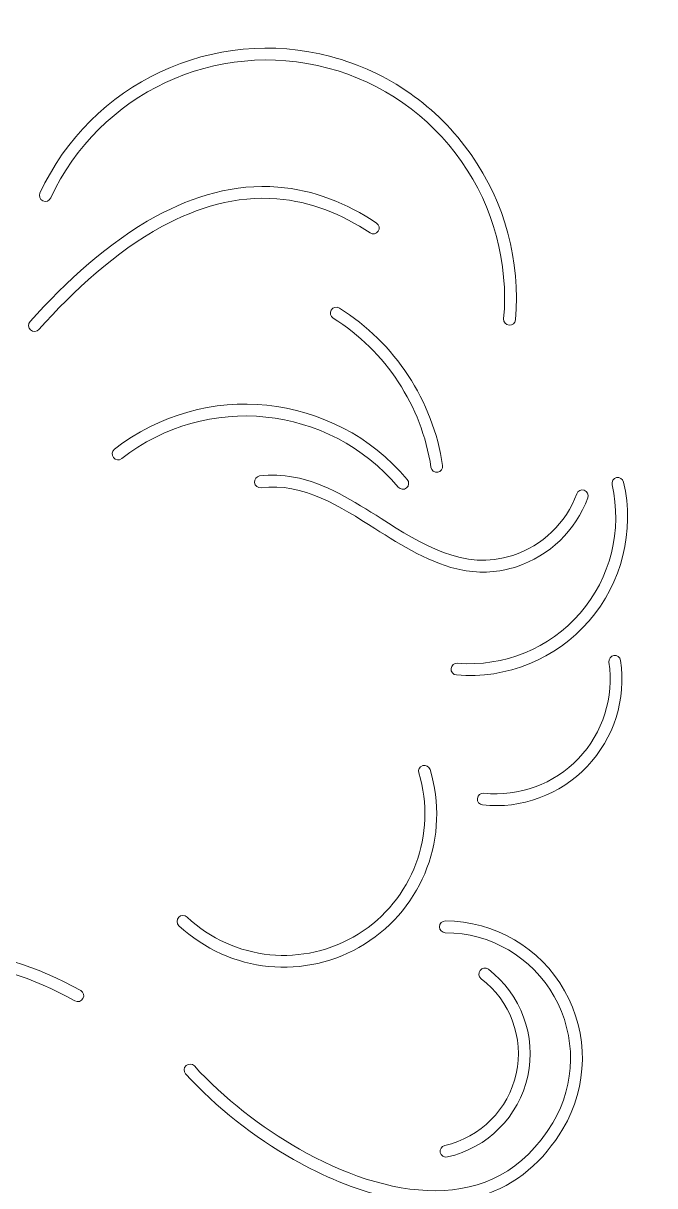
# Model space of a CAD drawing. Header units: millimetres. Extents: x -354 to 354, y -354 to 354.
# Drawn here: x 174.4 to 206.5, y -294.9 to -235.9 of the extents above; entities that cross this region are included whole.
import ezdxf

# ---------------------------------------------------------------- set-up
doc = ezdxf.new("R2010")
doc.units = ezdxf.units.MM
doc.header["$MEASUREMENT"] = 0
doc.layers.add('Camada 1', color=7, linetype='Continuous')

msp = doc.modelspace()

# ---------------------------------------------------------------- linework, layer by layer
at = {"layer": 'Camada 1', "color": 250, "lineweight": 20}
for points, knots in [([(259.2077, -180.953), (259.2077, -180.953), (70.4419, -177.6357), (70.4419, -177.6357), (70.4419, -177.6357), (70.4419, -177.6357), (70.4419, -202.6357), (70.4419, -202.6357), (70.4419, -202.6357), (70.4419, -202.6357), (64.4419, -202.6357), (64.4419, -202.6357), (64.4419, -202.6357), (64.4419, -202.6357), (64.4419, -237.6357), (64.4419, -237.6357), (64.4419, -237.6357), (64.4419, -237.6357), (70.4419, -237.6357), (70.4419, -237.6357), (70.4419, -237.6357), (70.4419, -237.6357), (70.4419, -291.7999), (70.4419, -291.7999), (70.4419, -291.7999), (70.4419, -291.7999), (64.4419, -291.7999), (64.4419, -291.7999), (64.4419, -291.7999), (64.4419, -291.7999), (64.4419, -326.7999), (64.4419, -326.7999), (64.4419, -326.7999), (64.4419, -326.7999), (70.4419, -326.7999), (70.4419, -326.7999), (70.4419, -326.7999), (70.4419, -326.7999), (70.4419, -351.7999), (70.4419, -351.7999), (70.4419, -351.7999), (70.4419, -351.7999), (259.2077, -348.4826), (259.2077, -348.4826), (259.2077, -348.4826), (259.2077, -348.4826), (259.2077, -326.7999), (259.2077, -326.7999), (259.2077, -326.7999), (259.2077, -326.7999), (265.2077, -326.7999), (265.2077, -326.7999), (265.2077, -326.7999), (265.2077, -326.7999), (265.2077, -332.7999), (265.2077, -332.7999), (265.2077, -332.7999), (265.2077, -332.7999), (268.2077, -332.7999), (268.2077, -332.7999), (268.2077, -332.7999), (269.0033, -332.7999), (269.7664, -332.4838), (270.329, -331.9212), (270.329, -331.9212), (270.8916, -331.3586), (271.2077, -330.5955), (271.2077, -329.7999), (271.2077, -329.7999), (271.2077, -329.7999), (271.2077, -288.7999), (271.2077, -288.7999), (271.2077, -288.7999), (271.2077, -287.143), (269.8645, -285.7999), (268.2077, -285.7999), (268.2077, -285.7999), (268.2077, -285.7999), (265.2077, -285.7999), (265.2077, -285.7999), (265.2077, -285.7999), (265.2077, -285.7999), (265.2077, -291.7999), (265.2077, -291.7999), (265.2077, -291.7999), (265.2077, -291.7999), (259.2077, -291.7999), (259.2077, -291.7999), (259.2077, -291.7999), (259.2077, -291.7999), (259.2077, -237.6357), (259.2077, -237.6357), (259.2077, -237.6357), (259.2077, -237.6357), (265.9077, -237.6357), (265.9077, -237.6357), (265.9077, -237.6357), (265.9077, -237.6357), (265.9077, -243.6357), (265.9077, -243.6357), (265.9077, -243.6357), (265.9077, -243.6357), (268.2077, -243.6357), (268.2077, -243.6357), (268.2077, -243.6357), (269.0033, -243.6357), (269.7664, -243.3197), (270.329, -242.7571), (270.329, -242.7571), (270.8916, -242.1945), (271.2077, -241.4314), (271.2077, -240.6357), (271.2077, -240.6357), (271.2077, -240.6357), (271.2077, -199.6357), (271.2077, -199.6357), (271.2077, -199.6357), (271.2077, -197.9789), (269.8645, -196.6358), (268.2077, -196.6357), (268.2077, -196.6357), (268.2077, -196.6357), (265.9077, -196.6357), (265.9077, -196.6357), (265.9077, -196.6357), (265.9077, -196.6357), (265.9077, -202.6357), (265.9077, -202.6357), (265.9077, -202.6357), (265.9077, -202.6357), (259.2077, -202.6357), (259.2077, -202.6357), (259.2077, -202.6357), (259.2077, -202.6357), (259.2077, -180.953), (259.2077, -180.953)], [0, 0, 0, 0, 0.0285714, 0.0285714, 0.0285714, 0.0285714, 0.0571429, 0.0571429, 0.0571429, 0.0571429, 0.0857143, 0.0857143, 0.0857143, 0.0857143, 0.1142857, 0.1142857, 0.1142857, 0.1142857, 0.1428571, 0.1428571, 0.1428571, 0.1428571, 0.1714286, 0.1714286, 0.1714286, 0.1714286, 0.2, 0.2, 0.2, 0.2, 0.2285714, 0.2285714, 0.2285714, 0.2285714, 0.2571429, 0.2571429, 0.2571429, 0.2571429, 0.2857143, 0.2857143, 0.2857143, 0.2857143, 0.3142857, 0.3142857, 0.3142857, 0.3142857, 0.3428571, 0.3428571, 0.3428571, 0.3428571, 0.3714286, 0.3714286, 0.3714286, 0.3714286, 0.4, 0.4, 0.4, 0.4, 0.4285714, 0.4285714, 0.4285714, 0.4285714, 0.4571429, 0.4571429, 0.4571429, 0.4571429, 0.4857143, 0.4857143, 0.4857143, 0.4857143, 0.5142857, 0.5142857, 0.5142857, 0.5142857, 0.5428571, 0.5428571, 0.5428571, 0.5428571, 0.5714286, 0.5714286, 0.5714286, 0.5714286, 0.6, 0.6, 0.6, 0.6, 0.6285714, 0.6285714, 0.6285714, 0.6285714, 0.6571429, 0.6571429, 0.6571429, 0.6571429, 0.6857143, 0.6857143, 0.6857143, 0.6857143, 0.7142857, 0.7142857, 0.7142857, 0.7142857, 0.7428571, 0.7428571, 0.7428571, 0.7428571, 0.7714286, 0.7714286, 0.7714286, 0.7714286, 0.8, 0.8, 0.8, 0.8, 0.8285714, 0.8285714, 0.8285714, 0.8285714, 0.8571429, 0.8571429, 0.8571429, 0.8571429, 0.8857143, 0.8857143, 0.8857143, 0.8857143, 0.9142857, 0.9142857, 0.9142857, 0.9142857, 0.9428571, 0.9428571, 0.9428571, 0.9428571, 1, 1, 1, 1]), ([(190.0297, -237.5527), (192.9191, -238.3232), (195.4299, -240.0785), (197.1459, -242.5271), (197.1459, -242.5271), (198.8601, -244.9733), (199.6545, -247.9384), (199.3927, -250.9142), (199.3927, -250.9142), (199.3783, -251.0788), (199.2322, -251.2012), (199.0676, -251.1867), (199.0676, -251.1867), (198.903, -251.1723), (198.7806, -251.0262), (198.7951, -250.8616), (198.7951, -250.8616), (199.0445, -248.0264), (198.2878, -245.2021), (196.6545, -242.8715), (196.6545, -242.8715), (195.0196, -240.5384), (192.6281, -238.8665), (189.8751, -238.1325), (189.8751, -238.1325), (184.2075, -236.6212), (178.2651, -239.4067), (175.8015, -244.73), (175.8015, -244.73), (175.7321, -244.88), (175.5531, -244.9457), (175.4032, -244.8763), (175.4032, -244.8763), (175.2532, -244.8069), (175.1875, -244.6279), (175.2569, -244.478), (175.2569, -244.478), (177.843, -238.8904), (184.0806, -235.9664), (190.0297, -237.5527)], [0, 0, 0, 0, 0.0909091, 0.0909091, 0.0909091, 0.0909091, 0.1818182, 0.1818182, 0.1818182, 0.1818182, 0.2727273, 0.2727273, 0.2727273, 0.2727273, 0.3636364, 0.3636364, 0.3636364, 0.3636364, 0.4545455, 0.4545455, 0.4545455, 0.4545455, 0.5454545, 0.5454545, 0.5454545, 0.5454545, 0.6363636, 0.6363636, 0.6363636, 0.6363636, 0.7272727, 0.7272727, 0.7272727, 0.7272727, 0.8181818, 0.8181818, 0.8181818, 0.8181818, 1, 1, 1, 1]), ([(187.3333, -244.1733), (189.1581, -244.3185), (190.832, -244.9961), (192.3477, -246.0038), (192.3477, -246.0038), (192.4853, -246.0953), (192.5229, -246.2821), (192.4314, -246.4197), (192.4314, -246.4197), (192.3399, -246.5573), (192.1531, -246.5949), (192.0155, -246.5034), (192.0155, -246.5034), (190.5856, -245.5527), (189.0078, -244.9085), (187.2857, -244.7714), (187.2857, -244.7714), (185.216, -244.6067), (183.244, -245.2007), (181.4405, -246.185), (181.4405, -246.185), (179.0862, -247.47), (176.9854, -249.4196), (175.2023, -251.4028), (175.2023, -251.4028), (175.0918, -251.5257), (174.9015, -251.5358), (174.7786, -251.4253), (174.7786, -251.4253), (174.6557, -251.3148), (174.6456, -251.1245), (174.7561, -251.0016), (174.7561, -251.0016), (176.5865, -248.9658), (178.7366, -246.9772), (181.1531, -245.6583), (181.1531, -245.6583), (183.0605, -244.6172), (185.1453, -243.9992), (187.3333, -244.1733)], [0, 0, 0, 0, 0.0909091, 0.0909091, 0.0909091, 0.0909091, 0.1818182, 0.1818182, 0.1818182, 0.1818182, 0.2727273, 0.2727273, 0.2727273, 0.2727273, 0.3636364, 0.3636364, 0.3636364, 0.3636364, 0.4545455, 0.4545455, 0.4545455, 0.4545455, 0.5454545, 0.5454545, 0.5454545, 0.5454545, 0.6363636, 0.6363636, 0.6363636, 0.6363636, 0.7272727, 0.7272727, 0.7272727, 0.7272727, 0.8181818, 0.8181818, 0.8181818, 0.8181818, 1, 1, 1, 1]), ([(190.4556, -250.3195), (193.2835, -252.09), (195.1983, -255.0064), (195.6987, -258.3051), (195.6987, -258.3051), (195.7235, -258.4685), (195.6105, -258.6219), (195.4471, -258.6467), (195.4471, -258.6467), (195.2837, -258.6715), (195.1303, -258.5585), (195.1055, -258.3951), (195.1055, -258.3951), (194.6313, -255.2693), (192.8169, -252.5058), (190.1372, -250.8281), (190.1372, -250.8281), (189.9972, -250.7404), (189.9544, -250.5547), (190.0421, -250.4146), (190.0421, -250.4146), (190.1298, -250.2746), (190.3155, -250.2318), (190.4556, -250.3195)], [0, 0, 0, 0, 0.1428571, 0.1428571, 0.1428571, 0.1428571, 0.2857143, 0.2857143, 0.2857143, 0.2857143, 0.4285714, 0.4285714, 0.4285714, 0.4285714, 0.5714286, 0.5714286, 0.5714286, 0.5714286, 0.7142857, 0.7142857, 0.7142857, 0.7142857, 1, 1, 1, 1]), ([(179.0356, -257.4859), (183.5876, -253.9099), (190.1783, -254.5905), (193.9036, -259.0211), (193.9036, -259.0211), (194.01, -259.1476), (193.9935, -259.3375), (193.8671, -259.4438), (193.8671, -259.4438), (193.7406, -259.5502), (193.5507, -259.5337), (193.4444, -259.4073), (193.4444, -259.4073), (189.9269, -255.2238), (183.7043, -254.5813), (179.4062, -257.9577), (179.4062, -257.9577), (179.2763, -258.0598), (179.0871, -258.0371), (178.985, -257.9071), (178.985, -257.9071), (178.8829, -257.7772), (178.9056, -257.588), (179.0356, -257.4859)], [0, 0, 0, 0, 0.1428571, 0.1428571, 0.1428571, 0.1428571, 0.2857143, 0.2857143, 0.2857143, 0.2857143, 0.4285714, 0.4285714, 0.4285714, 0.4285714, 0.5714286, 0.5714286, 0.5714286, 0.5714286, 0.7142857, 0.7142857, 0.7142857, 0.7142857, 1, 1, 1, 1]), ([(199.2549, -262.8715), (200.7602, -262.3794), (201.9573, -261.2251), (202.5043, -259.7389), (202.5043, -259.7389), (202.5613, -259.5838), (202.7344, -259.5039), (202.8894, -259.561), (202.8894, -259.561), (203.0445, -259.618), (203.1244, -259.7911), (203.0673, -259.9461), (203.0673, -259.9461), (202.457, -261.6046), (201.1211, -262.8926), (199.4413, -263.4417), (199.4413, -263.4417), (198.546, -263.7344), (197.6447, -263.7904), (196.7195, -263.619), (196.7195, -263.619), (195.1032, -263.3195), (193.6234, -262.3687), (192.254, -261.5031), (192.254, -261.5031), (190.5401, -260.4199), (188.6127, -259.1586), (186.4859, -259.4332), (186.4859, -259.4332), (186.322, -259.4544), (186.1711, -259.338), (186.15, -259.1741), (186.15, -259.1741), (186.1288, -259.0102), (186.2452, -258.8593), (186.4091, -258.8382), (186.4091, -258.8382), (186.9867, -258.7636), (187.5632, -258.7863), (188.1352, -258.8933), (188.1352, -258.8933), (189.7419, -259.194), (191.2124, -260.135), (192.5746, -260.996), (192.5746, -260.996), (194.6065, -262.2802), (196.7577, -263.6878), (199.2549, -262.8715)], [0, 0, 0, 0, 0.0769231, 0.0769231, 0.0769231, 0.0769231, 0.1538462, 0.1538462, 0.1538462, 0.1538462, 0.2307692, 0.2307692, 0.2307692, 0.2307692, 0.3076923, 0.3076923, 0.3076923, 0.3076923, 0.3846154, 0.3846154, 0.3846154, 0.3846154, 0.4615385, 0.4615385, 0.4615385, 0.4615385, 0.5384615, 0.5384615, 0.5384615, 0.5384615, 0.6153846, 0.6153846, 0.6153846, 0.6153846, 0.6923077, 0.6923077, 0.6923077, 0.6923077, 0.7692308, 0.7692308, 0.7692308, 0.7692308, 0.8461538, 0.8461538, 0.8461538, 0.8461538, 1, 1, 1, 1]), ([(202.6747, -265.8052), (204.2199, -264.0223), (204.8282, -261.5808), (204.3, -259.2814), (204.3, -259.2814), (204.263, -259.1203), (204.3642, -258.9588), (204.5252, -258.9218), (204.5252, -258.9218), (204.6863, -258.8848), (204.8478, -258.986), (204.8848, -259.147), (204.8848, -259.147), (205.4557, -261.6323), (204.7982, -264.2712), (203.1281, -266.1982), (203.1281, -266.1982), (201.4518, -268.1324), (198.9489, -269.1517), (196.3983, -268.9391), (196.3983, -268.9391), (196.2336, -268.9253), (196.1105, -268.7798), (196.1242, -268.6152), (196.1242, -268.6152), (196.138, -268.4505), (196.2835, -268.3274), (196.4481, -268.3411), (196.4481, -268.3411), (198.808, -268.5379), (201.1237, -267.5948), (202.6747, -265.8052)], [0, 0, 0, 0, 0.1111111, 0.1111111, 0.1111111, 0.1111111, 0.2222222, 0.2222222, 0.2222222, 0.2222222, 0.3333333, 0.3333333, 0.3333333, 0.3333333, 0.4444444, 0.4444444, 0.4444444, 0.4444444, 0.5555556, 0.5555556, 0.5555556, 0.5555556, 0.6666667, 0.6666667, 0.6666667, 0.6666667, 0.7777778, 0.7777778, 0.7777778, 0.7777778, 1, 1, 1, 1]), ([(197.7899, -274.9398), (199.5778, -275.1274), (201.3548, -274.475), (202.5964, -273.1749), (202.5964, -273.1749), (203.8335, -271.8796), (204.4072, -270.0632), (204.1386, -268.2923), (204.1386, -268.2923), (204.1138, -268.1289), (204.2268, -267.9755), (204.3902, -267.9507), (204.3902, -267.9507), (204.5536, -267.9259), (204.707, -268.0389), (204.7318, -268.2023), (204.7318, -268.2023), (205.0282, -270.1562), (204.3952, -272.1601), (203.0304, -273.5893), (203.0304, -273.5893), (201.6605, -275.0237), (199.6999, -275.7435), (197.7273, -275.5366), (197.7273, -275.5366), (197.563, -275.5193), (197.443, -275.3712), (197.4602, -275.2069), (197.4602, -275.2069), (197.4775, -275.0426), (197.6256, -274.9226), (197.7899, -274.9398)], [0, 0, 0, 0, 0.1111111, 0.1111111, 0.1111111, 0.1111111, 0.2222222, 0.2222222, 0.2222222, 0.2222222, 0.3333333, 0.3333333, 0.3333333, 0.3333333, 0.4444444, 0.4444444, 0.4444444, 0.4444444, 0.5555556, 0.5555556, 0.5555556, 0.5555556, 0.6666667, 0.6666667, 0.6666667, 0.6666667, 0.7777778, 0.7777778, 0.7777778, 0.7777778, 1, 1, 1, 1]), ([(182.7254, -281.225), (185.0902, -283.4489), (188.661, -283.8046), (191.4178, -282.0904), (191.4178, -282.0904), (194.1717, -280.3781), (195.4344, -277.0132), (194.4869, -273.912), (194.4869, -273.912), (194.4386, -273.7539), (194.5281, -273.5857), (194.6861, -273.5374), (194.6861, -273.5374), (194.8442, -273.4891), (195.0124, -273.5786), (195.0607, -273.7366), (195.0607, -273.7366), (196.0876, -277.0976), (194.719, -280.7443), (191.7346, -282.6), (191.7346, -282.6), (188.747, -284.4576), (184.8771, -284.0722), (182.3144, -281.662), (182.3144, -281.662), (182.194, -281.5488), (182.1882, -281.3583), (182.3014, -281.238), (182.3014, -281.238), (182.4146, -281.1176), (182.6051, -281.1118), (182.7254, -281.225)], [0, 0, 0, 0, 0.1111111, 0.1111111, 0.1111111, 0.1111111, 0.2222222, 0.2222222, 0.2222222, 0.2222222, 0.3333333, 0.3333333, 0.3333333, 0.3333333, 0.4444444, 0.4444444, 0.4444444, 0.4444444, 0.5555556, 0.5555556, 0.5555556, 0.5555556, 0.6666667, 0.6666667, 0.6666667, 0.6666667, 0.7777778, 0.7777778, 0.7777778, 0.7777778, 1, 1, 1, 1]), ([(156.422, -283.8792), (156.4525, -283.8293), (156.4979, -283.7877), (156.5551, -283.7621), (156.5551, -283.7621), (157.5264, -283.3278), (157.6265, -281.5847), (157.6344, -280.6949), (157.6344, -280.6949), (157.6359, -280.5297), (157.7719, -280.3961), (157.9371, -280.3976), (157.9371, -280.3976), (158.1023, -280.3991), (158.2359, -280.5351), (158.2344, -280.7003), (158.2344, -280.7003), (158.2244, -281.8266), (158.0759, -283.5549), (156.9882, -284.2116), (156.9882, -284.2116), (156.9882, -284.2116), (157.0002, -286.6277), (157.0002, -286.6277), (157.0002, -286.6277), (158.0835, -285.7201), (159.3746, -285.1792), (160.7863, -284.9192), (160.7863, -284.9192), (160.9488, -284.8892), (161.1058, -284.9973), (161.1357, -285.1598), (161.1357, -285.1598), (161.1657, -285.3223), (161.0576, -285.4793), (160.8951, -285.5092), (160.8951, -285.5092), (159.3841, -285.7876), (158.0222, -286.4061), (156.9338, -287.5028), (156.9338, -287.5028), (156.901, -287.8245), (156.8584, -288.1458), (156.8045, -288.4641), (156.8045, -288.4641), (157.4842, -288.2425), (158.7223, -287.2883), (159.2521, -286.9117), (159.2521, -286.9117), (160.6587, -285.9115), (162.0673, -284.9846), (163.6396, -284.2583), (163.6396, -284.2583), (168.314, -282.0992), (172.8342, -282.4662), (177.3235, -284.9517), (177.3235, -284.9517), (177.4681, -285.0318), (177.5207, -285.215), (177.4407, -285.3595), (177.4407, -285.3595), (177.3606, -285.5041), (177.1774, -285.5567), (177.0329, -285.4767), (177.0329, -285.4767), (172.7113, -283.084), (168.3915, -282.7243), (163.8912, -284.803), (163.8912, -284.803), (162.3537, -285.5132), (160.9753, -286.4226), (159.5998, -287.4007), (159.5998, -287.4007), (158.9289, -287.8777), (157.6056, -288.9112), (156.8189, -289.0814), (156.8189, -289.0814), (156.7731, -289.0913), (156.7275, -289.0901), (156.6848, -289.0797), (156.6848, -289.0797), (156.2776, -290.9218), (155.4431, -292.6123), (153.8584, -293.6717), (153.8584, -293.6717), (153.7211, -293.7635), (153.5341, -293.7264), (153.4423, -293.589), (153.4423, -293.589), (153.3505, -293.4517), (153.3876, -293.2647), (153.525, -293.1729), (153.525, -293.1729), (156.3437, -291.2885), (156.5622, -287.0944), (156.3781, -284.0541), (156.3781, -284.0541), (156.3743, -283.9904), (156.3908, -283.9299), (156.422, -283.8792)], [0, 0, 0, 0, 0.0384615, 0.0384615, 0.0384615, 0.0384615, 0.0769231, 0.0769231, 0.0769231, 0.0769231, 0.1153846, 0.1153846, 0.1153846, 0.1153846, 0.1538462, 0.1538462, 0.1538462, 0.1538462, 0.1923077, 0.1923077, 0.1923077, 0.1923077, 0.2307692, 0.2307692, 0.2307692, 0.2307692, 0.2692308, 0.2692308, 0.2692308, 0.2692308, 0.3076923, 0.3076923, 0.3076923, 0.3076923, 0.3461538, 0.3461538, 0.3461538, 0.3461538, 0.3846154, 0.3846154, 0.3846154, 0.3846154, 0.4230769, 0.4230769, 0.4230769, 0.4230769, 0.4615385, 0.4615385, 0.4615385, 0.4615385, 0.5, 0.5, 0.5, 0.5, 0.5384615, 0.5384615, 0.5384615, 0.5384615, 0.5769231, 0.5769231, 0.5769231, 0.5769231, 0.6153846, 0.6153846, 0.6153846, 0.6153846, 0.6538462, 0.6538462, 0.6538462, 0.6538462, 0.6923077, 0.6923077, 0.6923077, 0.6923077, 0.7307692, 0.7307692, 0.7307692, 0.7307692, 0.7692308, 0.7692308, 0.7692308, 0.7692308, 0.8076923, 0.8076923, 0.8076923, 0.8076923, 0.8461538, 0.8461538, 0.8461538, 0.8461538, 0.8846154, 0.8846154, 0.8846154, 0.8846154, 0.9230769, 0.9230769, 0.9230769, 0.9230769, 1, 1, 1, 1]), ([(195.8352, -281.4191), (198.3422, -281.4271), (200.6523, -282.7795), (201.8864, -284.9617), (201.8864, -284.9617), (203.1203, -287.1434), (203.0887, -289.8212), (201.8039, -291.9733), (201.8039, -291.9733), (200.832, -293.6012), (199.4682, -294.8219), (197.637, -295.3812), (197.637, -295.3812), (196.1008, -295.8504), (194.4613, -295.7843), (192.9075, -295.4386), (192.9075, -295.4386), (191.238, -295.067), (189.611, -294.3662), (188.1276, -293.5229), (188.1276, -293.5229), (186.1424, -292.3943), (184.1859, -290.8817), (182.6513, -289.1862), (182.6513, -289.1862), (182.5404, -289.0637), (182.5499, -288.8734), (182.6724, -288.7625), (182.6724, -288.7625), (182.7949, -288.6516), (182.9852, -288.6611), (183.0961, -288.7836), (183.0961, -288.7836), (184.5878, -290.4317), (186.4945, -291.9043), (188.4241, -293.0013), (188.4241, -293.0013), (192.7045, -295.4346), (198.315, -296.6466), (201.2887, -291.6657), (201.2887, -291.6657), (202.4631, -289.6987), (202.4919, -287.2512), (201.3642, -285.2571), (201.3642, -285.2571), (200.2362, -283.2625), (198.1247, -282.0265), (195.8332, -282.0191), (195.8332, -282.0191), (195.668, -282.0186), (195.5337, -281.8834), (195.5342, -281.7181), (195.5342, -281.7181), (195.5347, -281.5529), (195.6699, -281.4186), (195.8352, -281.4191)], [0, 0, 0, 0, 0.0666667, 0.0666667, 0.0666667, 0.0666667, 0.1333333, 0.1333333, 0.1333333, 0.1333333, 0.2, 0.2, 0.2, 0.2, 0.2666667, 0.2666667, 0.2666667, 0.2666667, 0.3333333, 0.3333333, 0.3333333, 0.3333333, 0.4, 0.4, 0.4, 0.4, 0.4666667, 0.4666667, 0.4666667, 0.4666667, 0.5333333, 0.5333333, 0.5333333, 0.5333333, 0.6, 0.6, 0.6, 0.6, 0.6666667, 0.6666667, 0.6666667, 0.6666667, 0.7333333, 0.7333333, 0.7333333, 0.7333333, 0.8, 0.8, 0.8, 0.8, 0.8666667, 0.8666667, 0.8666667, 0.8666667, 1, 1, 1, 1]), ([(195.8077, -292.8157), (197.6209, -292.4098), (199.0341, -290.9891), (199.4305, -289.1738), (199.4305, -289.1738), (199.8267, -287.3592), (199.1339, -285.4777), (197.6555, -284.3534), (197.6555, -284.3534), (197.524, -284.2534), (197.4983, -284.0645), (197.5983, -283.933), (197.5983, -283.933), (197.6983, -283.8015), (197.8872, -283.7758), (198.0187, -283.8758), (198.0187, -283.8758), (199.6828, -285.1413), (200.4627, -287.2593), (200.0167, -289.3018), (200.0167, -289.3018), (199.5705, -291.3452), (197.9797, -292.9444), (195.9387, -293.4013), (195.9387, -293.4013), (195.7775, -293.4374), (195.6165, -293.3353), (195.5804, -293.174), (195.5804, -293.174), (195.5443, -293.0128), (195.6464, -292.8518), (195.8077, -292.8157)], [0, 0, 0, 0, 0.1111111, 0.1111111, 0.1111111, 0.1111111, 0.2222222, 0.2222222, 0.2222222, 0.2222222, 0.3333333, 0.3333333, 0.3333333, 0.3333333, 0.4444444, 0.4444444, 0.4444444, 0.4444444, 0.5555556, 0.5555556, 0.5555556, 0.5555556, 0.6666667, 0.6666667, 0.6666667, 0.6666667, 0.7777778, 0.7777778, 0.7777778, 0.7777778, 1, 1, 1, 1])]:
    msp.add_open_spline(points, degree=3, knots=knots, dxfattribs=at)

doc.saveas('drawing.dxf')
